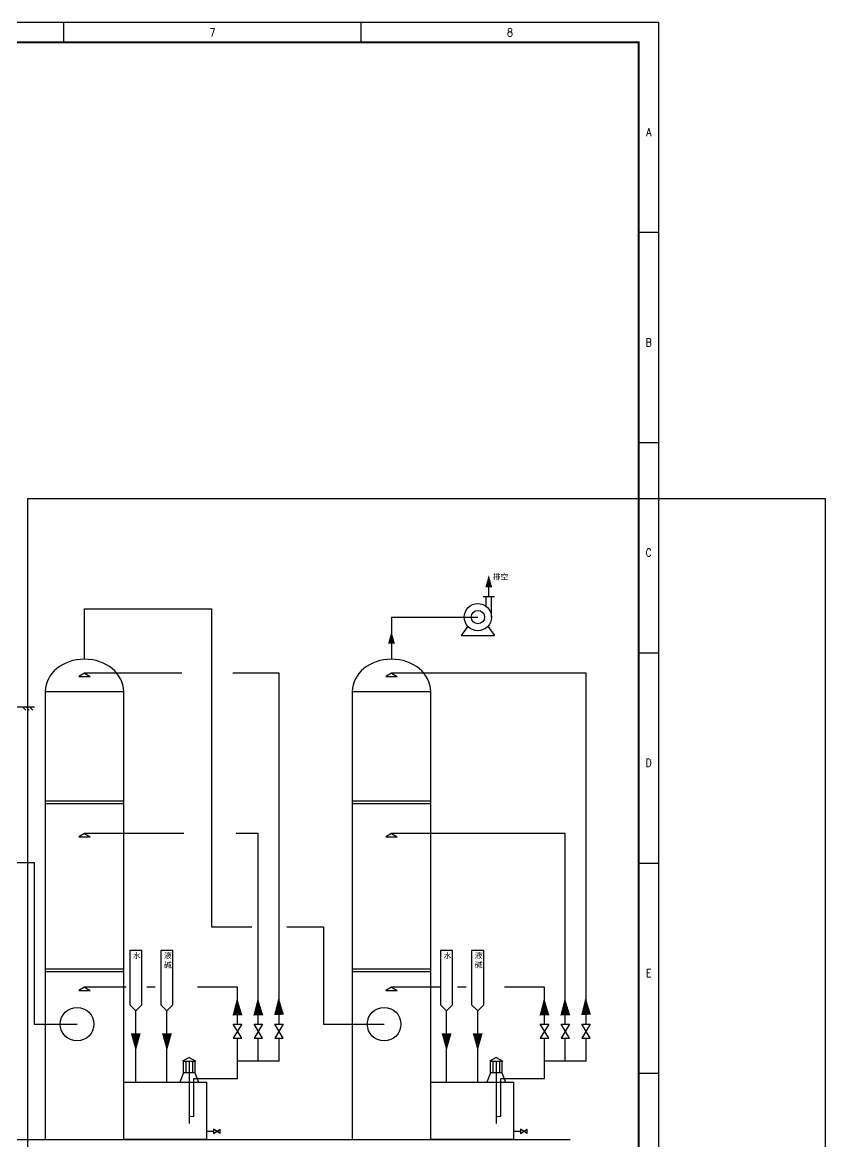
# Model space of a CAD drawing. Header units: millimetres. Extents: x 166235 to 642180, y -176646 to -48310.
# Drawn here: x 253333 to 293477, y -104271 to -48310 of the extents above; entities that cross this region are included whole.
import ezdxf
from ezdxf.enums import TextEntityAlignment as Align

# ---------------------------------------------------------------- set-up
doc = ezdxf.new("R2010")
doc.units = ezdxf.units.MM
doc.header["$LTSCALE"] = 1000
doc.linetypes.add('CENTER', pattern=[50.8, 31.75, -6.35, 6.35, -6.35])
doc.linetypes.add('CONTINOUS', pattern=[0])
doc.layers.add('C', color=1, linetype='CENTER', lineweight=25)
doc.layers.add('主要物料管线', color=1, linetype='Continuous', lineweight=53)
doc.layers.add('设备轮廓线', color=7, linetype='Continuous')
doc.layers.add('辅助物料管线', color=3, linetype='Continuous')
doc.styles.add('C', font='complex.shx', dxfattribs={"height": 4})
doc.styles.get("Standard").update_dxf_attribs({"font": 'simplex.shx', "bigfont": 'hhztxt.shx'})

# ---------------------------------------------------------------- blocks, each defined once
blk = doc.blocks.new('A0横向')
at = {"layer": 'C', "color": 0, "linetype": 'CONTINOUS'}
for p, q in [((427298627.28, 4237221679.93), (427298627.28, 4237221689.93)), ((427298775.9, 4237221679.93), (427298775.9, 4237221689.93)), ((427298924.53, 4237221584.81), (427298914.53, 4237221584.81)), ((427298924.53, 4237221479.68), (427298914.53, 4237221479.68)), ((427298924.53, 4237221374.56), (427298914.53, 4237221374.56)), ((427298924.53, 4237221269.43), (427298914.53, 4237221269.43)), ((427298924.53, 4237221164.31), (427298914.53, 4237221164.31))]:
    blk.add_line(p, q, dxfattribs=at)
blk.add_lwpolyline([(427297735.53, 4237220848.93), (427298924.53, 4237220848.93), (427298924.53, 4237221689.93), (427297735.53, 4237221689.93)], close=True, dxfattribs=at)
at = {"layer": 'C', "color": 0, "linetype": 'CONTINOUS', "const_width": 1}
blk.add_lwpolyline([(427297760.53, 4237220858.93), (427298914.53, 4237220858.93), (427298914.53, 4237221679.93), (427297760.53, 4237221679.93)], close=True, dxfattribs=at)
at = {"layer": 'C', "color": 0, "linetype": 'CONTINOUS', "style": 'C', "width": 0.85}
for s, p in [('7', (427298701.59, 4237221684.93)), ('8', (427298850.21, 4237221684.93)), ('A', (427298919.53, 4237221635.06)), ('B', (427298919.53, 4237221529.93)), ('C', (427298919.53, 4237221424.81)), ('D', (427298919.53, 4237221319.68)), ('E', (427298919.53, 4237221214.56))]:
    blk.add_text(s, height=4, dxfattribs=at).set_placement(p, align=Align.MIDDLE)

msp = doc.modelspace()

# ---------------------------------------------------------------- linework, layer by layer
for p, q in [((276932, -77027), (276355, -77027)), ((276502, -77027), (276502, -77498)), ((276777, -78044), (276777, -77027)), ((275593, -78492), (275270, -78965)), ((276602, -78492), (276926, -78965)), ((275270, -78965), (276926, -78965)), ((254476, -81765), (254476, -104165)), ((254476, -81765), (258396, -81765)), ((258396, -104165), (258396, -81765)), ((269821, -81765), (269821, -104165)), ((269821, -81765), (273741, -81765)), ((273741, -104165), (273741, -81765)), ((252822, -82538), (253932, -82538)), ((253340, -82538), (253502, -82700)), ((253515, -82538), (253677, -82700)), ((253690, -82538), (253852, -82700)), ((254476, -87225), (258396, -87225)), ((269821, -87225), (273741, -87225)), ((254476, -87365), (258396, -87365)), ((269821, -87365), (273741, -87365)), ((254476, -95625), (258396, -95625)), ((269821, -95625), (273741, -95625)), ((254476, -95765), (258396, -95765)), ((269821, -95765), (273741, -95765)), ((264294, -99100), (263874, -98400)), ((264294, -99100), (263874, -98400)), ((263874, -98400), (264294, -98400)), ((264294, -98400), (263874, -99100)), ((265333, -99100), (264913, -98400)), ((265333, -99100), (264913, -98400)), ((264913, -98400), (265333, -98400)), ((265333, -98400), (264913, -99100)), ((266372, -99100), (265952, -98400)), ((266372, -99100), (265952, -98400)), ((265952, -98400), (266372, -98400)), ((266372, -98400), (265952, -99100)), ((279638, -99100), (279218, -98400)), ((279638, -99100), (279218, -98400)), ((279218, -98400), (279638, -98400)), ((279638, -98400), (279218, -99100)), ((280677, -99100), (280257, -98400)), ((280677, -99100), (280257, -98400)), ((280257, -98400), (280677, -98400)), ((280677, -98400), (280257, -99100)), ((281716, -99100), (281296, -98400)), ((281716, -99100), (281296, -98400)), ((281296, -98400), (281716, -98400)), ((281716, -98400), (281296, -99100)), ((263874, -99100), (264294, -99100)), ((264913, -99100), (265333, -99100)), ((265952, -99100), (266372, -99100)), ((279218, -99100), (279638, -99100)), ((280257, -99100), (280677, -99100)), ((281296, -99100), (281716, -99100)), ((261670, -100061), (261338, -100253)), ((261670, -100061), (262003, -100253)), ((277015, -100061), (276682, -100253)), ((277015, -100061), (277347, -100253)), ((261507, -100253), (261507, -100826)), ((261670, -100253), (261670, -100826)), ((261829, -100253), (261829, -100826)), ((276851, -100253), (276851, -100826)), ((277015, -100253), (277015, -100826)), ((277173, -100253), (277173, -100826)), ((261384, -100826), (261207, -101296)), ((261670, -100826), (261670, -103361)), ((261957, -100826), (262134, -101296)), ((276728, -100826), (276551, -101296)), ((277015, -100826), (277015, -103361)), ((277301, -100826), (277478, -101296)), ((262540, -103756), (262883, -103756)), ((277884, -103756), (278227, -103756)), ((243962, -104165), (280714, -104165)), ((254476, -104165), (258396, -104165)), ((269821, -104165), (273741, -104165))]:
    msp.add_line(p, q)
at = {"color": 1, "lineweight": -3, "ltscale": 1.5}
for p, q in [((224040, -90308), (253922, -90308)), ((253922, -90308), (253922, -98398)), ((253922, -98398), (256068, -98398))]:
    msp.add_line(p, q, dxfattribs=at)
at = {"color": 3}
for p, q in [((264084, -101109), (264084, -100249)), ((279428, -101109), (279428, -100249)), ((261902, -103012), (261902, -101109)), ((261902, -101109), (264084, -101109)), ((277246, -103012), (277246, -101109)), ((277246, -101109), (279428, -101109)), ((261670, -102998), (261902, -103012)), ((277015, -102998), (277246, -103012))]:
    msp.add_line(p, q, dxfattribs=at)
at = {"color": 3, "lineweight": -3, "ltscale": 1.5}
msp.add_lwpolyline([(253587, -107840), (293477, -107840), (293477, -72140), (253587, -72140)], close=True, dxfattribs=at)
for points in [[(276643, -75945, 0, 345, 0), (276643, -76565, 345, 345, 0)], [(271781, -78753, 0, 345, 0), (271781, -79373, 345, 345, 0)], [(266141, -97049, 0, 493, 0), (266162, -97934, 493, 493, 0)], [(281485, -97049, 0, 493, 0), (281506, -97934, 493, 493, 0)], [(264062, -97074, 0, 493, 0), (264084, -97960, 493, 493, 0)], [(265101, -97074, 0, 493, 0), (265123, -97960, 493, 493, 0)], [(279407, -97074, 0, 493, 0), (279428, -97960, 493, 493, 0)], [(280446, -97074, 0, 493, 0), (280467, -97960, 493, 493, 0)], [(259000, -99746, 0, 493, 0), (259000, -98861, 493, 493, 0)], [(260557, -99746, 0, 493, 0), (260557, -98861, 493, 493, 0)], [(274532, -99746, 0, 493, 0), (274532, -98861, 493, 493, 0)], [(276089, -99746, 0, 493, 0), (276089, -98861, 493, 493, 0)]]:
    msp.add_lwpolyline(points, format="xyseb")
for points in [[(261384, -100253), (261957, -100253), (261957, -100826), (261384, -100826)], [(276728, -100253), (277301, -100253), (277301, -100826), (276728, -100826)], [(258396, -101296), (262540, -101296), (262540, -104165), (258396, -104165)], [(273741, -101296), (277884, -101296), (277884, -104165), (273741, -104165)]]:
    msp.add_lwpolyline(points, close=True)
for centre, radius in [((276098, -78044), 680), ((276098, -78044), 335), ((256068, -98398), 840), ((271413, -98398), 840)]:
    msp.add_circle(centre, radius)
for centre in [(256436, -81765), (271781, -81765)]:
    msp.add_ellipse(centre, major_axis=(-1960, 0), ratio=0.823673, start_param=3.141593, end_param=6.283185)
at = {"layer": 'Defpoints'}
for p, q in [((259303, -94715), (258698, -94715)), ((258698, -94715), (258698, -97424)), ((259303, -97424), (259303, -94715)), ((260859, -94715), (260255, -94715)), ((260255, -94715), (260255, -97424)), ((260859, -97424), (260859, -94715)), ((274835, -94715), (274230, -94715)), ((274230, -94715), (274230, -97424)), ((274835, -97424), (274835, -94715)), ((276391, -94715), (275786, -94715)), ((275786, -94715), (275786, -97424)), ((276391, -97424), (276391, -94715)), ((259000, -97726), (258698, -97424)), ((259000, -97726), (259303, -97424)), ((260557, -97726), (260255, -97424)), ((260557, -97726), (260859, -97424)), ((274532, -97726), (274230, -97424)), ((274532, -97726), (274835, -97424)), ((276089, -97726), (275786, -97424)), ((276089, -97726), (276391, -97424))]:
    msp.add_line(p, q, dxfattribs=at)
at = {"layer": '主要物料管线', "color": 0, "lineweight": -2}
for p, q in [((263219, -103861), (262883, -103651)), ((262883, -103861), (263219, -103651)), ((278563, -103861), (278227, -103651)), ((278227, -103861), (278563, -103651))]:
    msp.add_line(p, q, dxfattribs=at)
for points in [[(262883, -103651), (262883, -103861)], [(263219, -103861), (263219, -103651)], [(278227, -103651), (278227, -103861)], [(278563, -103861), (278563, -103651)]]:
    msp.add_lwpolyline(points, dxfattribs=at)
at = {"layer": '设备轮廓线'}
for p, q in [((256436, -80853), (256156, -81015)), ((256156, -81015), (256717, -81015)), ((256436, -80853), (256717, -81015)), ((271781, -80853), (271500, -81015)), ((271500, -81015), (272061, -81015)), ((271781, -80853), (272061, -81015)), ((256436, -88872), (256156, -89034)), ((256436, -88872), (256717, -89034)), ((271781, -88872), (271500, -89034)), ((271781, -88872), (272061, -89034)), ((256156, -89034), (256717, -89034)), ((271500, -89034), (272061, -89034)), ((256436, -96552), (256156, -96714)), ((256156, -96714), (256717, -96714)), ((256436, -96552), (256717, -96714)), ((271781, -96552), (271500, -96714)), ((271500, -96714), (272061, -96714)), ((271781, -96552), (272061, -96714))]:
    msp.add_line(p, q, dxfattribs=at)
at = {"layer": '辅助物料管线'}
for p, q in [((276643, -77027), (276643, -76553)), ((256436, -80151), (256436, -77635)), ((256436, -77635), (262789, -77635)), ((262789, -77635), (262789, -93530)), ((271781, -78044), (276098, -78044)), ((271781, -78044), (271781, -80151)), ((261299, -80853), (256436, -80853)), ((266162, -80853), (263845, -80853)), ((281506, -80853), (271781, -80853)), ((261394, -88872), (256436, -88872)), ((265123, -88872), (264024, -88872)), ((265123, -98400), (265123, -88872)), ((280467, -88872), (271781, -88872)), ((280467, -98400), (280467, -88872)), ((262789, -93530), (264793, -93530)), ((266546, -93530), (268381, -93530)), ((268381, -93530), (268381, -98398)), ((258522, -96552), (256436, -96552)), ((259975, -96552), (259552, -96552)), ((264084, -96552), (262091, -96552)), ((264084, -98400), (264084, -96552)), ((274194, -96552), (271781, -96552)), ((275507, -96552), (275084, -96552)), ((279428, -96552), (277436, -96552)), ((279428, -98400), (279428, -96552)), ((259000, -101296), (259000, -97726)), ((260557, -101296), (260557, -97726)), ((274532, -101296), (274532, -97726)), ((276089, -101296), (276089, -97726)), ((264084, -100249), (264084, -99100)), ((265123, -100249), (265123, -99100)), ((279428, -100249), (279428, -99100)), ((280467, -100249), (280467, -99100)), ((266162, -100249), (264084, -100249)), ((281506, -100249), (279428, -100249))]:
    msp.add_line(p, q, dxfattribs=at)
at = {"layer": '辅助物料管线', "color": 3}
for p, q in [((266162, -98400), (266162, -80853)), ((281506, -98400), (281506, -80853)), ((268381, -98398), (271413, -98398)), ((266162, -100249), (266162, -99100)), ((281506, -100249), (281506, -99100))]:
    msp.add_line(p, q, dxfattribs=at)

# ---------------------------------------------------------------- block references
at = {"xscale": 100, "yscale": 100, "zscale": 100}
msp.add_blockref('A0横向', (-42729607318, -423722217303), dxfattribs=at)

# ---------------------------------------------------------------- texts
at = {"char_height": 280, "attachment_point": 1}
for s, insert, width in [('{\\fFangSong_GB2312|b0|i0|c134|p49;排空}', (276830, -75890), 1350.22), ('{\\fFangSong_GB2312|b0|i0|c134|p49;水}', (258853, -94833), 424.36), ('{\\fFangSong_GB2312|b0|i0|c134|p49;液碱}', (260409, -94833), 424.36), ('{\\fFangSong_GB2312|b0|i0|c134|p49;水}', (274385, -94833), 424.36), ('{\\fFangSong_GB2312|b0|i0|c134|p49;液碱}', (275941, -94833), 424.36)]:
    msp.add_mtext(s, dxfattribs=dict(at, insert=insert, width=width))

doc.saveas('drawing.dxf')
